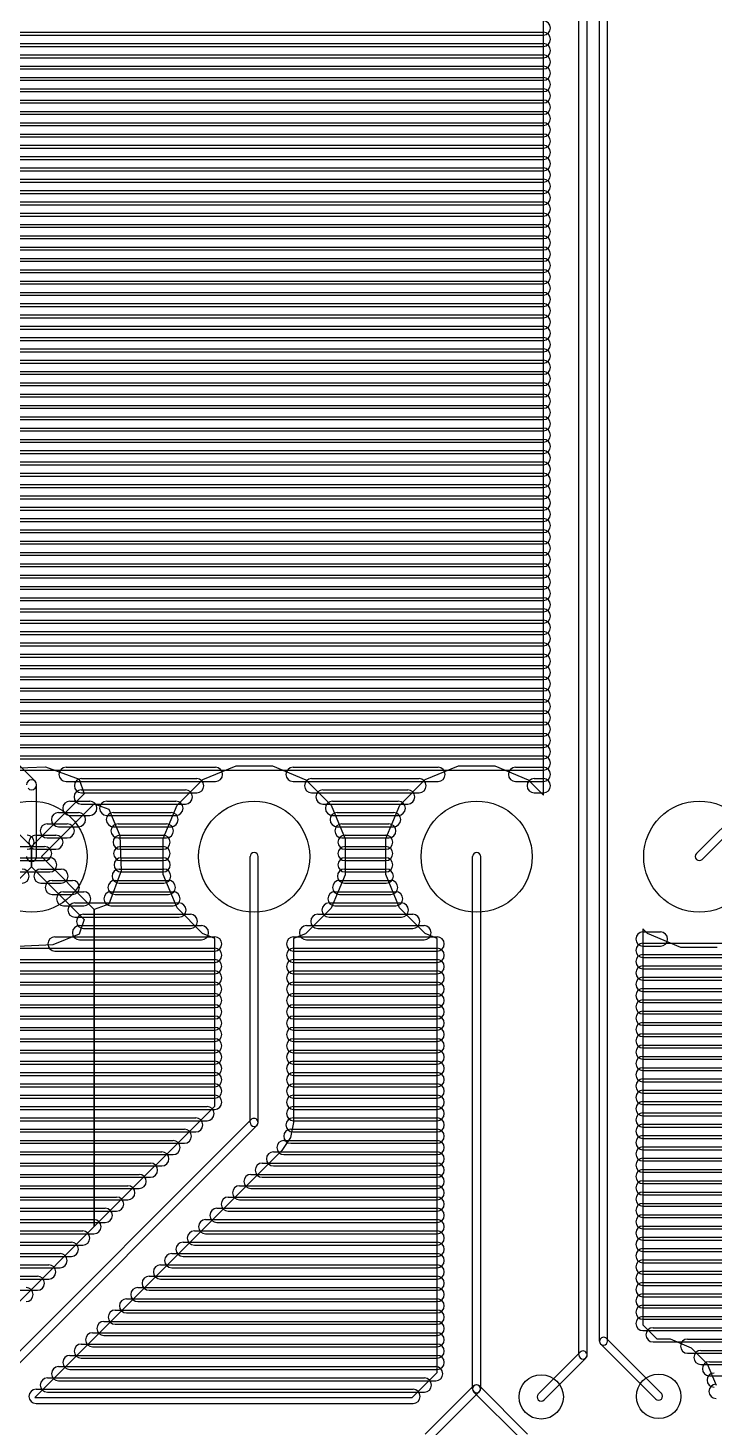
# Model space of a CAD drawing. Extents: x 25909 to 94169, y 14485 to 72115.
# Drawn here: x 51896 to 56750, y 22222 to 32126 of the extents above; entities that cross this region are included whole.
import ezdxf

# ---------------------------------------------------------------- set-up
doc = ezdxf.new("R2010")
doc.units = 0
doc.layers.add('BLACK', color=1, linetype='CONTINUOUS')

msp = doc.modelspace()

# ---------------------------------------------------------------- linework, layer by layer
at = {"layer": 'BLACK'}
for p, q in [((55544, 26699), (55544, 34029)), ((55794, 22739), (55794, 34029)), ((55852, 22739), (55852, 34029)), ((55939, 22837), (55939, 33965)), ((55997, 22837), (55997, 33965)), ((27797, 32096), (55543, 32096)), ((27797, 32096), (55543, 32096)), ((27797, 32076), (55543, 32076)), ((27797, 32076), (55543, 32076)), ((27797, 32016), (55543, 32016)), ((27797, 32016), (55543, 32016)), ((27797, 31996), (55543, 31996)), ((27797, 31996), (55543, 31996)), ((51946, 26797), (46658, 32085)), ((27797, 31936), (55543, 31936)), ((27797, 31936), (55543, 31936)), ((27797, 31916), (55543, 31916)), ((27797, 31916), (55543, 31916)), ((27797, 31856), (55543, 31856)), ((27797, 31856), (55543, 31856)), ((27797, 31836), (55543, 31836)), ((27797, 31836), (55543, 31836)), ((27797, 31776), (55543, 31776)), ((27797, 31776), (55543, 31776)), ((27797, 31756), (55543, 31756)), ((27797, 31756), (55543, 31756)), ((27797, 31696), (55543, 31696)), ((27797, 31696), (55543, 31696)), ((27797, 31676), (55543, 31676)), ((27797, 31676), (55543, 31676)), ((27797, 31616), (55543, 31616)), ((27797, 31616), (55543, 31616)), ((27797, 31596), (55543, 31596)), ((27797, 31596), (55543, 31596)), ((27797, 31536), (55543, 31536)), ((27797, 31536), (55543, 31536)), ((27797, 31516), (55543, 31516)), ((27797, 31516), (55543, 31516)), ((27797, 31456), (55543, 31456)), ((27797, 31456), (55543, 31456)), ((27797, 31436), (55543, 31436)), ((27797, 31436), (55543, 31436)), ((27797, 31376), (55543, 31376)), ((27797, 31376), (55543, 31376)), ((27797, 31356), (55543, 31356)), ((27797, 31356), (55543, 31356)), ((27797, 31296), (55543, 31296)), ((27797, 31296), (55543, 31296)), ((27797, 31276), (55543, 31276)), ((27797, 31276), (55543, 31276)), ((27797, 31216), (55543, 31216)), ((27797, 31216), (55543, 31216)), ((27797, 31196), (55543, 31196)), ((27797, 31196), (55543, 31196)), ((27797, 31136), (55543, 31136)), ((27797, 31136), (55543, 31136)), ((27797, 31116), (55543, 31116)), ((27797, 31116), (55543, 31116)), ((27797, 31056), (55543, 31056)), ((27797, 31056), (55543, 31056)), ((27797, 31036), (55543, 31036)), ((27797, 31036), (55543, 31036)), ((27797, 30976), (55543, 30976)), ((27797, 30976), (55543, 30976)), ((27797, 30956), (55543, 30956)), ((27797, 30956), (55543, 30956)), ((27797, 30896), (55543, 30896)), ((27797, 30896), (55543, 30896)), ((27797, 30876), (55543, 30876)), ((27797, 30876), (55543, 30876)), ((27797, 30816), (55543, 30816)), ((27797, 30816), (55543, 30816)), ((27797, 30796), (55543, 30796)), ((27797, 30796), (55543, 30796)), ((27797, 30736), (55543, 30736)), ((27797, 30736), (55543, 30736)), ((27797, 30716), (55543, 30716)), ((27797, 30716), (55543, 30716)), ((27797, 30656), (55543, 30656)), ((27797, 30656), (55543, 30656)), ((27797, 30636), (55543, 30636)), ((27797, 30636), (55543, 30636)), ((27797, 30576), (55543, 30576)), ((27797, 30576), (55543, 30576)), ((27797, 30556), (55543, 30556)), ((27797, 30556), (55543, 30556)), ((27797, 30496), (55543, 30496)), ((27797, 30496), (55543, 30496)), ((27797, 30476), (55543, 30476)), ((27797, 30476), (55543, 30476)), ((27797, 30416), (55543, 30416)), ((27797, 30416), (55543, 30416)), ((27797, 30396), (55543, 30396)), ((27797, 30396), (55543, 30396)), ((27797, 30336), (55543, 30336)), ((27797, 30336), (55543, 30336)), ((27797, 30316), (55543, 30316)), ((27797, 30316), (55543, 30316)), ((27797, 30256), (55543, 30256)), ((27797, 30256), (55543, 30256)), ((27797, 30236), (55543, 30236)), ((27797, 30236), (55543, 30236)), ((27797, 30176), (55543, 30176)), ((27797, 30176), (55543, 30176)), ((27797, 30156), (55543, 30156)), ((27797, 30156), (55543, 30156)), ((27797, 30096), (55543, 30096)), ((27797, 30096), (55543, 30096)), ((27797, 30076), (55543, 30076)), ((27797, 30076), (55543, 30076)), ((27797, 30016), (55543, 30016)), ((27797, 30016), (55543, 30016)), ((27797, 29996), (55543, 29996)), ((27797, 29996), (55543, 29996)), ((27797, 29936), (55543, 29936)), ((27797, 29936), (55543, 29936)), ((27797, 29916), (55543, 29916)), ((27797, 29916), (55543, 29916)), ((27797, 29856), (55543, 29856)), ((27797, 29856), (55543, 29856)), ((27797, 29836), (55543, 29836)), ((27797, 29836), (55543, 29836)), ((27797, 29776), (55543, 29776)), ((27797, 29776), (55543, 29776)), ((27797, 29756), (55543, 29756)), ((27797, 29756), (55543, 29756)), ((27797, 29696), (55543, 29696)), ((27797, 29696), (55543, 29696)), ((27797, 29676), (55543, 29676)), ((27797, 29676), (55543, 29676)), ((27797, 29616), (55543, 29616)), ((27797, 29616), (55543, 29616)), ((27797, 29596), (55543, 29596)), ((27797, 29596), (55543, 29596)), ((27797, 29536), (55543, 29536)), ((27797, 29536), (55543, 29536)), ((27797, 29516), (55543, 29516)), ((27797, 29516), (55543, 29516)), ((27797, 29456), (55543, 29456)), ((27797, 29456), (55543, 29456)), ((27797, 29436), (55543, 29436)), ((27797, 29436), (55543, 29436)), ((27797, 29376), (55543, 29376)), ((27797, 29376), (55543, 29376)), ((27797, 29356), (55543, 29356)), ((27797, 29356), (55543, 29356)), ((27797, 29296), (55543, 29296)), ((27797, 29296), (55543, 29296)), ((27797, 29276), (55543, 29276)), ((27797, 29276), (55543, 29276)), ((27797, 29216), (55543, 29216)), ((27797, 29216), (55543, 29216)), ((27797, 29196), (55543, 29196)), ((27797, 29196), (55543, 29196)), ((27797, 29136), (55543, 29136)), ((27797, 29136), (55543, 29136)), ((27797, 29116), (55543, 29116)), ((27797, 29116), (55543, 29116)), ((27797, 29056), (55543, 29056)), ((27797, 29056), (55543, 29056)), ((27797, 29036), (55543, 29036)), ((27797, 29036), (55543, 29036)), ((27797, 28976), (55543, 28976)), ((27797, 28976), (55543, 28976)), ((27797, 28956), (55543, 28956)), ((27797, 28956), (55543, 28956)), ((27797, 28896), (55543, 28896)), ((27797, 28896), (55543, 28896)), ((27797, 28876), (55543, 28876)), ((27797, 28876), (55543, 28876)), ((27797, 28816), (55543, 28816)), ((27797, 28816), (55543, 28816)), ((27797, 28796), (55543, 28796)), ((27797, 28796), (55543, 28796)), ((27797, 28736), (55543, 28736)), ((27797, 28736), (55543, 28736)), ((27797, 28716), (55543, 28716)), ((27797, 28716), (55543, 28716)), ((27797, 28656), (55543, 28656)), ((27797, 28656), (55543, 28656)), ((27797, 28636), (55543, 28636)), ((27797, 28636), (55543, 28636)), ((27797, 28576), (55543, 28576)), ((27797, 28576), (55543, 28576)), ((27797, 28556), (55543, 28556)), ((27797, 28556), (55543, 28556)), ((27797, 28496), (55543, 28496)), ((27797, 28496), (55543, 28496)), ((27797, 28476), (55543, 28476)), ((27797, 28476), (55543, 28476)), ((27797, 28416), (55543, 28416)), ((27797, 28416), (55543, 28416)), ((27797, 28396), (55543, 28396)), ((27797, 28396), (55543, 28396)), ((27797, 28336), (55543, 28336)), ((27797, 28336), (55543, 28336)), ((58758, 28418), (56625, 26285)), ((58799, 28377), (56666, 26244)), ((27797, 28316), (55543, 28316)), ((27797, 28316), (55543, 28316)), ((27797, 28256), (55543, 28256)), ((27797, 28256), (55543, 28256)), ((27797, 28236), (55543, 28236)), ((27797, 28236), (55543, 28236)), ((27797, 28176), (55543, 28176)), ((27797, 28176), (55543, 28176)), ((27797, 28156), (55543, 28156)), ((27797, 28156), (55543, 28156)), ((27797, 28096), (55543, 28096)), ((27797, 28096), (55543, 28096)), ((27797, 28076), (55543, 28076)), ((27797, 28076), (55543, 28076)), ((27797, 28016), (55543, 28016)), ((27797, 28016), (55543, 28016)), ((27797, 27996), (55543, 27996)), ((27797, 27996), (55543, 27996)), ((27797, 27936), (55543, 27936)), ((27797, 27936), (55543, 27936)), ((27797, 27916), (55543, 27916)), ((27797, 27916), (55543, 27916)), ((27797, 27856), (55543, 27856)), ((27797, 27856), (55543, 27856)), ((27797, 27836), (55543, 27836)), ((27797, 27836), (55543, 27836)), ((27797, 27776), (55543, 27776)), ((27797, 27776), (55543, 27776)), ((27797, 27756), (55543, 27756)), ((27797, 27756), (55543, 27756)), ((27797, 27696), (55543, 27696)), ((27797, 27696), (55543, 27696)), ((27797, 27676), (55543, 27676)), ((27797, 27676), (55543, 27676)), ((27797, 27616), (55543, 27616)), ((27797, 27616), (55543, 27616)), ((27797, 27596), (55543, 27596)), ((27797, 27596), (55543, 27596)), ((27797, 27536), (55543, 27536)), ((27797, 27536), (55543, 27536)), ((27797, 27516), (55543, 27516)), ((27797, 27516), (55543, 27516)), ((27797, 27456), (55543, 27456)), ((27797, 27456), (55543, 27456)), ((27797, 27436), (55543, 27436)), ((27797, 27436), (55543, 27436)), ((27797, 27376), (55543, 27376)), ((27797, 27376), (55543, 27376)), ((27797, 27356), (55543, 27356)), ((27797, 27356), (55543, 27356)), ((27797, 27296), (55543, 27296)), ((27797, 27296), (55543, 27296)), ((27797, 27276), (55543, 27276)), ((27797, 27276), (55543, 27276)), ((27797, 27216), (55543, 27216)), ((27797, 27216), (55543, 27216)), ((27797, 27196), (55543, 27196)), ((27797, 27196), (55543, 27196)), ((27797, 27136), (55543, 27136)), ((27797, 27136), (55543, 27136)), ((27797, 27116), (55543, 27116)), ((27797, 27116), (55543, 27116)), ((27797, 27056), (55543, 27056)), ((27797, 27056), (55543, 27056)), ((27797, 27036), (55543, 27036)), ((27797, 27036), (55543, 27036)), ((27797, 26976), (55543, 26976)), ((27797, 26976), (55543, 26976)), ((27797, 26956), (55543, 26956)), ((27797, 26956), (55543, 26956)), ((27797, 26876), (55543, 26876)), ((27797, 26876), (55543, 26876)), ((51771, 26889), (52021, 26899)), ((52021, 26899), (52257, 26812)), ((52165, 26896), (53223, 26896)), ((52165, 26896), (53223, 26896)), ((53133, 26809), (53369, 26907)), ((53369, 26907), (53625, 26907)), ((53625, 26907), (53861, 26808)), ((53771, 26896), (54797, 26896)), ((53771, 26896), (54797, 26896)), ((54707, 26809), (54943, 26907)), ((54943, 26907), (55199, 26907)), ((55199, 26907), (55435, 26808)), ((55345, 26896), (55543, 26896)), ((55345, 26896), (55543, 26896)), ((51956, 26264), (51956, 26772)), ((52165, 26796), (53223, 26796)), ((52165, 26796), (53223, 26796)), ((52257, 26812), (52294, 26708)), ((52274, 26816), (53090, 26816)), ((52274, 26816), (53090, 26816)), ((52952, 26629), (53133, 26809)), ((53771, 26796), (54797, 26796)), ((53771, 26796), (54797, 26796)), ((53861, 26808), (54041, 26627)), ((53903, 26816), (54663, 26816)), ((53903, 26816), (54663, 26816)), ((54526, 26629), (54707, 26809)), ((55345, 26796), (55543, 26796)), ((55345, 26796), (55543, 26796)), ((55435, 26808), (55544, 26699)), ((55477, 26816), (55543, 26816)), ((55477, 26816), (55543, 26816)), ((51921, 26335), (51548, 26708)), ((52294, 26708), (51921, 26335)), ((52192, 26656), (52334, 26656)), ((52192, 26656), (52334, 26656)), ((52272, 26736), (53010, 26736)), ((52272, 26736), (53010, 26736)), ((52274, 26716), (53090, 26716)), ((52274, 26716), (53090, 26716)), ((52453, 26656), (52943, 26656)), ((52453, 26656), (52943, 26656)), ((53903, 26716), (54663, 26716)), ((53903, 26716), (54663, 26716)), ((53983, 26736), (54583, 26736)), ((53983, 26736), (54583, 26736)), ((54050, 26656), (54516, 26656)), ((54050, 26656), (54516, 26656)), ((55477, 26716), (55543, 26716)), ((55477, 26716), (55543, 26716)), ((51992, 26264), (52365, 26637)), ((52112, 26576), (52254, 26576)), ((52112, 26576), (52254, 26576)), ((52192, 26556), (52334, 26556)), ((52192, 26556), (52334, 26556)), ((52272, 26636), (53010, 26636)), ((52272, 26636), (53010, 26636)), ((52365, 26637), (52469, 26600)), ((52453, 26556), (52943, 26556)), ((52453, 26556), (52943, 26556)), ((52469, 26600), (52546, 26414)), ((52500, 26576), (52908, 26576)), ((52500, 26576), (52908, 26576)), ((52853, 26393), (52952, 26629)), ((53983, 26636), (54583, 26636)), ((53983, 26636), (54583, 26636)), ((54041, 26627), (54139, 26391)), ((54050, 26556), (54516, 26556)), ((54050, 26556), (54516, 26556)), ((54083, 26576), (54483, 26576)), ((54083, 26576), (54483, 26576)), ((54427, 26393), (54526, 26629)), ((52032, 26496), (52174, 26496)), ((52032, 26496), (52174, 26496)), ((52112, 26476), (52254, 26476)), ((52112, 26476), (52254, 26476)), ((52500, 26476), (52908, 26476)), ((52500, 26476), (52908, 26476)), ((52533, 26496), (52875, 26496)), ((52533, 26496), (52875, 26496)), ((54083, 26476), (54483, 26476)), ((54083, 26476), (54483, 26476)), ((54117, 26496), (54449, 26496)), ((54117, 26496), (54449, 26496)), ((51952, 26416), (52094, 26416)), ((51952, 26416), (52094, 26416)), ((52032, 26396), (52174, 26396)), ((52032, 26396), (52174, 26396)), ((52533, 26396), (52875, 26396)), ((52533, 26396), (52875, 26396)), ((52546, 26414), (52556, 26164)), ((52548, 26416), (52852, 26416)), ((52548, 26416), (52852, 26416)), ((52853, 26137), (52853, 26393)), ((54117, 26396), (54449, 26396)), ((54117, 26396), (54449, 26396)), ((54139, 26416), (54427, 26416)), ((54139, 26416), (54427, 26416)), ((54139, 26391), (54139, 26135)), ((54427, 26137), (54427, 26393)), ((51792, 26256), (52050, 26256)), ((51792, 26256), (52050, 26256)), ((51828, 26336), (52014, 26336)), ((51828, 26336), (52014, 26336)), ((51921, 26193), (51921, 26335)), ((51921, 26335), (51921, 26193)), ((51952, 26316), (52094, 26316)), ((51952, 26316), (52094, 26316)), ((52365, 25891), (51992, 26264)), ((52548, 26316), (52852, 26316)), ((52548, 26316), (52852, 26316)), ((52552, 26336), (52852, 26336)), ((52552, 26336), (52852, 26336)), ((52555, 26256), (52853, 26256)), ((52555, 26256), (52853, 26256)), ((53467, 24384), (53467, 26264)), ((53525, 24384), (53525, 26264)), ((54139, 26336), (54427, 26336)), ((54139, 26336), (54427, 26336)), ((54139, 26316), (54427, 26316)), ((54139, 26316), (54427, 26316)), ((54139, 26256), (54427, 26256)), ((54139, 26256), (54427, 26256)), ((55041, 22500), (55041, 26264)), ((55099, 22500), (55099, 26264)), ((51548, 25820), (51921, 26193)), ((51792, 26156), (52050, 26156)), ((51792, 26156), (52050, 26156)), ((51828, 26236), (52014, 26236)), ((51828, 26236), (52014, 26236)), ((51921, 26193), (52294, 25820)), ((51988, 26176), (52130, 26176)), ((51988, 26176), (52130, 26176)), ((52556, 26164), (52469, 25928)), ((52541, 26176), (52857, 26176)), ((52541, 26176), (52857, 26176)), ((52552, 26236), (52852, 26236)), ((52552, 26236), (52852, 26236)), ((52555, 26156), (52853, 26156)), ((52555, 26156), (52853, 26156)), ((54135, 26176), (54431, 26176)), ((54135, 26176), (54431, 26176)), ((54139, 26236), (54427, 26236)), ((54139, 26236), (54427, 26236)), ((54139, 26156), (54427, 26156)), ((54139, 26156), (54427, 26156)), ((51988, 26076), (52130, 26076)), ((51988, 26076), (52130, 26076)), ((52068, 26096), (52210, 26096)), ((52068, 26096), (52210, 26096)), ((52512, 26096), (52890, 26096)), ((52512, 26096), (52890, 26096)), ((52541, 26076), (52857, 26076)), ((52541, 26076), (52857, 26076)), ((52951, 25901), (52853, 26137)), ((54139, 26135), (54040, 25899)), ((54101, 26096), (54463, 26096)), ((54101, 26096), (54463, 26096)), ((54135, 26076), (54431, 26076)), ((54135, 26076), (54431, 26076)), ((54525, 25901), (54427, 26137)), ((52068, 25996), (52210, 25996)), ((52068, 25996), (52210, 25996)), ((52148, 26016), (52290, 26016)), ((52148, 26016), (52290, 26016)), ((52483, 26016), (52923, 26016)), ((52483, 26016), (52923, 26016)), ((52512, 25996), (52890, 25996)), ((52512, 25996), (52890, 25996)), ((54068, 26016), (54498, 26016)), ((54068, 26016), (54498, 26016)), ((54101, 25996), (54463, 25996)), ((54101, 25996), (54463, 25996)), ((52148, 25916), (52290, 25916)), ((52148, 25916), (52290, 25916)), ((52228, 25936), (52964, 25936)), ((52228, 25936), (52964, 25936)), ((52289, 25856), (53045, 25856)), ((52289, 25856), (53045, 25856)), ((52469, 25928), (52365, 25891)), ((52365, 23647), (52365, 25891)), ((52365, 25891), (52365, 23647)), ((52483, 25916), (52923, 25916)), ((52483, 25916), (52923, 25916)), ((53131, 25720), (52951, 25901)), ((54040, 25899), (53859, 25719)), ((53946, 25856), (54618, 25856)), ((53946, 25856), (54618, 25856)), ((54026, 25936), (54538, 25936)), ((54026, 25936), (54538, 25936)), ((54068, 25916), (54498, 25916)), ((54068, 25916), (54498, 25916)), ((54705, 25720), (54525, 25901)), ((52228, 25836), (52964, 25836)), ((52228, 25836), (52964, 25836)), ((52294, 25820), (52257, 25716)), ((52260, 25776), (53124, 25776)), ((52260, 25776), (53124, 25776)), ((52289, 25756), (53045, 25756)), ((52289, 25756), (53045, 25756)), ((53866, 25776), (54698, 25776)), ((53866, 25776), (54698, 25776)), ((53946, 25756), (54618, 25756)), ((53946, 25756), (54618, 25756)), ((54026, 25836), (54538, 25836)), ((54026, 25836), (54538, 25836)), ((56280, 25720), (56247, 25754)), ((56247, 25754), (56247, 22952)), ((52257, 25716), (52071, 25639)), ((52087, 25696), (53217, 25696)), ((52087, 25696), (53217, 25696)), ((52260, 25676), (53124, 25676)), ((52260, 25676), (53124, 25676)), ((53217, 25684), (53131, 25720)), ((53217, 24499), (53217, 25684)), ((53859, 25719), (53775, 25685)), ((53775, 25696), (54791, 25696)), ((53775, 25696), (54791, 25696)), ((53775, 25685), (53775, 24383)), ((53866, 25676), (54698, 25676)), ((53866, 25676), (54698, 25676)), ((54791, 25684), (54705, 25720)), ((54791, 22615), (54791, 25684)), ((56247, 25731), (56371, 25731)), ((56247, 25731), (56371, 25731)), ((56516, 25621), (56280, 25720)), ((27797, 25616), (53217, 25616)), ((27797, 25616), (53217, 25616)), ((52071, 25639), (51821, 25629)), ((52087, 25596), (53217, 25596)), ((52087, 25596), (53217, 25596)), ((53775, 25616), (54791, 25616)), ((53775, 25616), (54791, 25616)), ((53775, 25596), (54791, 25596)), ((53775, 25596), (54791, 25596)), ((56247, 25651), (58305, 25651)), ((56247, 25651), (58305, 25651)), ((56247, 25631), (56371, 25631)), ((56247, 25631), (56371, 25631)), ((56247, 25571), (58385, 25571)), ((56247, 25571), (58385, 25571)), ((56772, 25621), (56516, 25621)), ((27797, 25536), (53217, 25536)), ((27797, 25536), (53217, 25536)), ((27797, 25516), (53217, 25516)), ((27797, 25516), (53217, 25516)), ((27797, 25456), (53217, 25456)), ((27797, 25456), (53217, 25456)), ((53775, 25536), (54791, 25536)), ((53775, 25536), (54791, 25536)), ((53775, 25516), (54791, 25516)), ((53775, 25516), (54791, 25516)), ((53775, 25456), (54791, 25456)), ((53775, 25456), (54791, 25456)), ((56247, 25551), (58305, 25551)), ((56247, 25551), (58305, 25551)), ((56247, 25491), (58465, 25491)), ((56247, 25491), (58465, 25491)), ((56247, 25471), (58385, 25471)), ((56247, 25471), (58385, 25471)), ((27797, 25436), (53217, 25436)), ((27797, 25436), (53217, 25436)), ((27797, 25376), (53217, 25376)), ((27797, 25376), (53217, 25376)), ((27797, 25356), (53217, 25356)), ((27797, 25356), (53217, 25356)), ((53775, 25436), (54791, 25436)), ((53775, 25436), (54791, 25436)), ((53775, 25376), (54791, 25376)), ((53775, 25376), (54791, 25376)), ((53775, 25356), (54791, 25356)), ((53775, 25356), (54791, 25356)), ((56247, 25411), (58545, 25411)), ((56247, 25411), (58545, 25411)), ((56247, 25391), (58465, 25391)), ((56247, 25391), (58465, 25391)), ((27797, 25296), (53217, 25296)), ((27797, 25296), (53217, 25296)), ((27797, 25276), (53217, 25276)), ((27797, 25276), (53217, 25276)), ((53775, 25296), (54791, 25296)), ((53775, 25296), (54791, 25296)), ((53775, 25276), (54791, 25276)), ((53775, 25276), (54791, 25276)), ((56247, 25331), (58625, 25331)), ((56247, 25331), (58625, 25331)), ((56247, 25311), (58545, 25311)), ((56247, 25311), (58545, 25311)), ((27797, 25216), (53217, 25216)), ((27797, 25216), (53217, 25216)), ((27797, 25196), (53217, 25196)), ((27797, 25196), (53217, 25196)), ((53775, 25216), (54791, 25216)), ((53775, 25216), (54791, 25216)), ((53775, 25196), (54791, 25196)), ((53775, 25196), (54791, 25196)), ((56247, 25251), (58705, 25251)), ((56247, 25251), (58705, 25251)), ((56247, 25231), (58625, 25231)), ((56247, 25231), (58625, 25231)), ((56247, 25171), (58785, 25171)), ((56247, 25171), (58785, 25171)), ((27797, 25136), (53217, 25136)), ((27797, 25136), (53217, 25136)), ((27797, 25116), (53217, 25116)), ((27797, 25116), (53217, 25116)), ((53775, 25136), (54791, 25136)), ((53775, 25136), (54791, 25136)), ((53775, 25116), (54791, 25116)), ((53775, 25116), (54791, 25116)), ((56247, 25151), (58705, 25151)), ((56247, 25151), (58705, 25151)), ((56247, 25091), (58865, 25091)), ((56247, 25091), (58865, 25091)), ((56247, 25071), (58785, 25071)), ((56247, 25071), (58785, 25071)), ((27797, 25056), (53217, 25056)), ((27797, 25056), (53217, 25056)), ((27797, 25036), (53217, 25036)), ((27797, 25036), (53217, 25036)), ((27797, 24976), (53217, 24976)), ((27797, 24976), (53217, 24976)), ((53775, 25056), (54791, 25056)), ((53775, 25056), (54791, 25056)), ((53775, 25036), (54791, 25036)), ((53775, 25036), (54791, 25036)), ((53775, 24976), (54791, 24976)), ((53775, 24976), (54791, 24976)), ((56247, 25011), (58945, 25011)), ((56247, 25011), (58945, 25011)), ((56247, 24991), (58865, 24991)), ((56247, 24991), (58865, 24991)), ((27797, 24956), (53217, 24956)), ((27797, 24956), (53217, 24956)), ((27797, 24896), (53217, 24896)), ((27797, 24896), (53217, 24896)), ((27797, 24876), (53217, 24876)), ((27797, 24876), (53217, 24876)), ((53775, 24956), (54791, 24956)), ((53775, 24956), (54791, 24956)), ((53775, 24896), (54791, 24896)), ((53775, 24896), (54791, 24896)), ((53775, 24876), (54791, 24876)), ((53775, 24876), (54791, 24876)), ((56247, 24931), (59025, 24931)), ((56247, 24931), (59025, 24931)), ((56247, 24911), (58945, 24911)), ((56247, 24911), (58945, 24911)), ((27797, 24816), (53217, 24816)), ((27797, 24816), (53217, 24816)), ((27797, 24796), (53217, 24796)), ((27797, 24796), (53217, 24796)), ((53775, 24816), (54791, 24816)), ((53775, 24816), (54791, 24816)), ((53775, 24796), (54791, 24796)), ((53775, 24796), (54791, 24796)), ((56247, 24851), (59105, 24851)), ((56247, 24851), (59105, 24851)), ((56247, 24831), (59025, 24831)), ((56247, 24831), (59025, 24831)), ((56247, 24771), (59185, 24771)), ((56247, 24771), (59185, 24771)), ((27797, 24736), (53217, 24736)), ((27797, 24736), (53217, 24736)), ((27797, 24716), (53217, 24716)), ((27797, 24716), (53217, 24716)), ((53775, 24736), (54791, 24736)), ((53775, 24736), (54791, 24736)), ((53775, 24716), (54791, 24716)), ((53775, 24716), (54791, 24716)), ((56247, 24751), (59105, 24751)), ((56247, 24751), (59105, 24751)), ((56247, 24691), (59265, 24691)), ((56247, 24691), (59265, 24691)), ((56247, 24671), (59185, 24671)), ((56247, 24671), (59185, 24671)), ((27797, 24656), (53217, 24656)), ((27797, 24656), (53217, 24656)), ((27797, 24636), (53217, 24636)), ((27797, 24636), (53217, 24636)), ((27797, 24576), (53217, 24576)), ((27797, 24576), (53217, 24576)), ((53775, 24656), (54791, 24656)), ((53775, 24656), (54791, 24656)), ((53775, 24636), (54791, 24636)), ((53775, 24636), (54791, 24636)), ((53775, 24576), (54791, 24576)), ((53775, 24576), (54791, 24576)), ((56247, 24611), (59345, 24611)), ((56247, 24611), (59345, 24611)), ((56247, 24591), (59265, 24591)), ((56247, 24591), (59265, 24591)), ((27797, 24556), (53217, 24556)), ((27797, 24556), (53217, 24556)), ((27797, 24496), (53163, 24496)), ((27797, 24496), (53163, 24496)), ((27797, 24476), (53217, 24476)), ((27797, 24476), (53217, 24476)), ((52365, 23647), (53217, 24499)), ((53775, 24556), (54791, 24556)), ((53775, 24556), (54791, 24556)), ((53775, 24496), (54791, 24496)), ((53775, 24496), (54791, 24496)), ((53775, 24476), (54791, 24476)), ((53775, 24476), (54791, 24476)), ((56247, 24531), (59425, 24531)), ((56247, 24531), (59425, 24531)), ((56247, 24511), (59345, 24511)), ((56247, 24511), (59345, 24511)), ((27797, 24416), (53083, 24416)), ((27797, 24416), (53083, 24416)), ((27797, 24396), (53163, 24396)), ((27797, 24396), (53163, 24396)), ((51506, 22435), (53475, 24404)), ((53775, 24383), (53754, 24276)), ((53771, 24416), (54791, 24416)), ((53771, 24416), (54791, 24416)), ((53775, 24396), (54791, 24396)), ((53775, 24396), (54791, 24396)), ((56247, 24451), (59505, 24451)), ((56247, 24451), (59505, 24451)), ((56247, 24431), (59425, 24431)), ((56247, 24431), (59425, 24431)), ((56247, 24371), (59585, 24371)), ((56247, 24371), (59585, 24371)), ((27797, 24336), (53003, 24336)), ((27797, 24336), (53003, 24336)), ((27797, 24316), (53083, 24316)), ((27797, 24316), (53083, 24316)), ((51547, 22394), (53516, 24363)), ((53754, 24276), (53693, 24185)), ((53755, 24336), (54791, 24336)), ((53755, 24336), (54791, 24336)), ((53771, 24316), (54791, 24316)), ((53771, 24316), (54791, 24316)), ((56247, 24351), (59505, 24351)), ((56247, 24351), (59505, 24351)), ((56247, 24291), (59665, 24291)), ((56247, 24291), (59665, 24291)), ((56247, 24271), (59585, 24271)), ((56247, 24271), (59585, 24271)), ((27797, 24256), (52923, 24256)), ((27797, 24256), (52923, 24256)), ((27797, 24236), (53003, 24236)), ((27797, 24236), (53003, 24236)), ((27797, 24176), (52843, 24176)), ((27797, 24176), (52843, 24176)), ((53693, 24185), (51944, 22437)), ((53633, 24176), (54791, 24176)), ((53633, 24176), (54791, 24176)), ((53707, 24256), (54791, 24256)), ((53707, 24256), (54791, 24256)), ((53755, 24236), (54791, 24236)), ((53755, 24236), (54791, 24236)), ((56247, 24211), (59745, 24211)), ((56247, 24211), (59745, 24211)), ((56247, 24191), (59665, 24191)), ((56247, 24191), (59665, 24191)), ((27797, 24156), (52923, 24156)), ((27797, 24156), (52923, 24156)), ((27797, 24096), (52763, 24096)), ((27797, 24096), (52763, 24096)), ((27797, 24076), (52843, 24076)), ((27797, 24076), (52843, 24076)), ((53553, 24096), (54791, 24096)), ((53553, 24096), (54791, 24096)), ((53633, 24076), (54791, 24076)), ((53633, 24076), (54791, 24076)), ((53707, 24156), (54791, 24156)), ((53707, 24156), (54791, 24156)), ((56247, 24131), (59825, 24131)), ((56247, 24131), (59825, 24131)), ((56247, 24111), (59745, 24111)), ((56247, 24111), (59745, 24111)), ((27797, 24016), (52683, 24016)), ((27797, 24016), (52683, 24016)), ((27797, 23996), (52763, 23996)), ((27797, 23996), (52763, 23996)), ((53473, 24016), (54791, 24016)), ((53473, 24016), (54791, 24016)), ((53553, 23996), (54791, 23996)), ((53553, 23996), (54791, 23996)), ((56247, 24051), (59905, 24051)), ((56247, 24051), (59905, 24051)), ((56247, 24031), (59825, 24031)), ((56247, 24031), (59825, 24031)), ((56247, 23971), (59985, 23971)), ((56247, 23971), (59985, 23971)), ((27797, 23936), (52603, 23936)), ((27797, 23936), (52603, 23936)), ((27797, 23916), (52683, 23916)), ((27797, 23916), (52683, 23916)), ((53393, 23936), (54791, 23936)), ((53393, 23936), (54791, 23936)), ((53473, 23916), (54791, 23916)), ((53473, 23916), (54791, 23916)), ((56247, 23951), (59905, 23951)), ((56247, 23951), (59905, 23951)), ((56247, 23891), (60065, 23891)), ((56247, 23891), (60065, 23891)), ((56247, 23871), (59985, 23871)), ((56247, 23871), (59985, 23871)), ((27797, 23856), (52523, 23856)), ((27797, 23856), (52523, 23856)), ((27797, 23836), (52603, 23836)), ((27797, 23836), (52603, 23836)), ((27797, 23776), (52443, 23776)), ((27797, 23776), (52443, 23776)), ((53233, 23776), (54791, 23776)), ((53233, 23776), (54791, 23776)), ((53313, 23856), (54791, 23856)), ((53313, 23856), (54791, 23856)), ((53393, 23836), (54791, 23836)), ((53393, 23836), (54791, 23836)), ((56247, 23811), (60145, 23811)), ((56247, 23811), (60145, 23811)), ((56247, 23791), (60065, 23791)), ((56247, 23791), (60065, 23791)), ((27797, 23756), (52523, 23756)), ((27797, 23756), (52523, 23756)), ((27797, 23696), (52363, 23696)), ((27797, 23696), (52363, 23696)), ((27797, 23676), (52443, 23676)), ((27797, 23676), (52443, 23676)), ((53153, 23696), (54791, 23696)), ((53153, 23696), (54791, 23696)), ((53233, 23676), (54791, 23676)), ((53233, 23676), (54791, 23676)), ((53313, 23756), (54791, 23756)), ((53313, 23756), (54791, 23756)), ((56247, 23731), (60225, 23731)), ((56247, 23731), (60225, 23731)), ((56247, 23711), (60145, 23711)), ((56247, 23711), (60145, 23711)), ((27797, 23616), (52283, 23616)), ((27797, 23616), (52283, 23616)), ((27797, 23596), (52363, 23596)), ((27797, 23596), (52363, 23596)), ((51821, 23103), (52365, 23647)), ((53073, 23616), (54791, 23616)), ((53073, 23616), (54791, 23616)), ((53153, 23596), (54791, 23596)), ((53153, 23596), (54791, 23596)), ((56247, 23651), (60305, 23651)), ((56247, 23651), (60305, 23651)), ((56247, 23631), (60225, 23631)), ((56247, 23631), (60225, 23631)), ((27797, 23536), (52203, 23536)), ((27797, 23536), (52203, 23536)), ((27797, 23516), (52283, 23516)), ((27797, 23516), (52283, 23516)), ((52993, 23536), (54791, 23536)), ((52993, 23536), (54791, 23536)), ((53073, 23516), (54791, 23516)), ((53073, 23516), (54791, 23516)), ((56247, 23571), (60385, 23571)), ((56247, 23571), (60385, 23571)), ((56247, 23551), (60305, 23551)), ((56247, 23551), (60305, 23551)), ((56247, 23491), (60465, 23491)), ((56247, 23491), (60465, 23491)), ((27797, 23456), (52123, 23456)), ((27797, 23456), (52123, 23456)), ((27797, 23436), (52203, 23436)), ((27797, 23436), (52203, 23436)), ((27797, 23376), (52043, 23376)), ((27797, 23376), (52043, 23376)), ((52833, 23376), (54791, 23376)), ((52833, 23376), (54791, 23376)), ((52913, 23456), (54791, 23456)), ((52913, 23456), (54791, 23456)), ((52993, 23436), (54791, 23436)), ((52993, 23436), (54791, 23436)), ((56247, 23471), (60385, 23471)), ((56247, 23471), (60385, 23471)), ((56247, 23411), (60545, 23411)), ((56247, 23411), (60545, 23411)), ((56247, 23391), (60465, 23391)), ((56247, 23391), (60465, 23391)), ((27797, 23356), (52123, 23356)), ((27797, 23356), (52123, 23356)), ((27797, 23296), (51963, 23296)), ((27797, 23296), (51963, 23296)), ((27797, 23276), (52043, 23276)), ((27797, 23276), (52043, 23276)), ((52753, 23296), (54791, 23296)), ((52753, 23296), (54791, 23296)), ((52833, 23276), (54791, 23276)), ((52833, 23276), (54791, 23276)), ((52913, 23356), (54791, 23356)), ((52913, 23356), (54791, 23356)), ((56247, 23331), (60625, 23331)), ((56247, 23331), (60625, 23331)), ((56247, 23311), (60545, 23311)), ((56247, 23311), (60545, 23311)), ((27797, 23196), (51963, 23196)), ((27797, 23196), (51963, 23196)), ((52673, 23216), (54791, 23216)), ((52673, 23216), (54791, 23216)), ((52753, 23196), (54791, 23196)), ((52753, 23196), (54791, 23196)), ((56247, 23251), (60705, 23251)), ((56247, 23251), (60705, 23251)), ((56247, 23231), (60625, 23231)), ((56247, 23231), (60625, 23231)), ((52593, 23136), (54791, 23136)), ((52593, 23136), (54791, 23136)), ((52673, 23116), (54791, 23116)), ((52673, 23116), (54791, 23116)), ((56247, 23171), (60785, 23171)), ((56247, 23171), (60785, 23171)), ((56247, 23151), (60705, 23151)), ((56247, 23151), (60705, 23151)), ((56247, 23091), (60865, 23091)), ((56247, 23091), (60865, 23091)), ((52513, 23056), (54791, 23056)), ((52513, 23056), (54791, 23056)), ((52593, 23036), (54791, 23036)), ((52593, 23036), (54791, 23036)), ((56247, 23071), (60785, 23071)), ((56247, 23071), (60785, 23071)), ((56247, 23011), (60945, 23011)), ((56247, 23011), (60945, 23011)), ((56247, 22991), (60865, 22991)), ((56247, 22991), (60865, 22991)), ((52353, 22896), (54791, 22896)), ((52353, 22896), (54791, 22896)), ((52433, 22976), (54791, 22976)), ((52433, 22976), (54791, 22976)), ((52513, 22956), (54791, 22956)), ((52513, 22956), (54791, 22956)), ((56247, 22952), (56346, 22852)), ((56247, 22911), (60945, 22911)), ((56247, 22911), (60945, 22911)), ((56318, 22931), (61026, 22931)), ((56318, 22931), (61026, 22931)), ((52273, 22816), (54791, 22816)), ((52273, 22816), (54791, 22816)), ((52353, 22796), (54791, 22796)), ((52353, 22796), (54791, 22796)), ((52433, 22876), (54791, 22876)), ((52433, 22876), (54791, 22876)), ((56337, 22426), (55948, 22815)), ((56378, 22467), (55989, 22856)), ((56318, 22831), (61026, 22831)), ((56318, 22831), (61026, 22831)), ((56346, 22852), (56439, 22852)), ((56439, 22852), (56589, 22790)), ((56563, 22851), (61105, 22851)), ((56563, 22851), (61105, 22851)), ((56589, 22790), (56702, 22675)), ((52193, 22736), (54791, 22736)), ((52193, 22736), (54791, 22736)), ((52273, 22716), (54791, 22716)), ((52273, 22716), (54791, 22716)), ((55507, 22463), (55802, 22758)), ((55548, 22422), (55843, 22717)), ((56563, 22751), (61105, 22751)), ((56563, 22751), (61105, 22751)), ((56657, 22771), (61185, 22771)), ((56657, 22771), (61185, 22771)), ((56717, 22691), (61275, 22691)), ((56717, 22691), (61275, 22691)), ((52113, 22656), (54781, 22656)), ((52113, 22656), (54781, 22656)), ((52193, 22636), (54791, 22636)), ((52193, 22636), (54791, 22636)), ((54613, 22437), (54791, 22615)), ((56657, 22671), (61185, 22671)), ((56657, 22671), (61185, 22671)), ((56702, 22675), (56764, 22526)), ((56717, 22591), (61275, 22591)), ((56717, 22591), (61275, 22591)), ((51953, 22496), (54621, 22496)), ((51953, 22496), (54621, 22496)), ((52033, 22576), (54701, 22576)), ((52033, 22576), (54701, 22576)), ((52113, 22556), (54781, 22556)), ((52113, 22556), (54781, 22556)), ((55048, 22520), (54707, 22179)), ((55090, 22520), (55431, 22179)), ((51944, 22437), (54613, 22437)), ((51953, 22396), (54621, 22396)), ((51953, 22396), (54621, 22396)), ((52033, 22476), (54701, 22476)), ((52033, 22476), (54701, 22476)), ((55089, 22479), (54748, 22138)), ((55049, 22479), (55390, 22138))]:
    msp.add_line(p, q, dxfattribs=at)
for centre, radius in [((51921, 26264), 393), ((53496, 26264), 393), ((55070, 26264), 393), ((56645, 26264), 393), ((55527, 22442), 157), ((56358, 22446), 157)]:
    msp.add_circle(centre, radius, dxfattribs=at)
for centre, radius, start, end in [((55543, 32126), 50, 270, 450), ((55543, 32126), 50, 270, 450), ((55543, 32046), 50, 270, 450), ((55543, 32046), 50, 270, 450), ((55543, 31966), 50, 270, 450), ((55543, 31966), 50, 270, 450), ((55543, 31886), 50, 270, 450), ((55543, 31886), 50, 270, 450), ((55543, 31806), 50, 270, 450), ((55543, 31806), 50, 270, 450), ((55543, 31726), 50, 270, 450), ((55543, 31726), 50, 270, 450), ((55543, 31646), 50, 270, 450), ((55543, 31646), 50, 270, 450), ((55543, 31566), 50, 270, 450), ((55543, 31566), 50, 270, 450), ((55543, 31486), 50, 270, 450), ((55543, 31486), 50, 270, 450), ((55543, 31406), 50, 270, 450), ((55543, 31406), 50, 270, 450), ((55543, 31326), 50, 270, 450), ((55543, 31326), 50, 270, 450), ((55543, 31246), 50, 270, 450), ((55543, 31246), 50, 270, 450), ((55543, 31166), 50, 270, 450), ((55543, 31166), 50, 270, 450), ((55543, 31086), 50, 270, 450), ((55543, 31086), 50, 270, 450), ((55543, 31006), 50, 270, 450), ((55543, 31006), 50, 270, 450), ((55543, 30926), 50, 270, 450), ((55543, 30926), 50, 270, 450), ((55543, 30846), 50, 270, 450), ((55543, 30846), 50, 270, 450), ((55543, 30766), 50, 270, 450), ((55543, 30766), 50, 270, 450), ((55543, 30686), 50, 270, 450), ((55543, 30686), 50, 270, 450), ((55543, 30606), 50, 270, 450), ((55543, 30606), 50, 270, 450), ((55543, 30526), 50, 270, 450), ((55543, 30526), 50, 270, 450), ((55543, 30446), 50, 270, 450), ((55543, 30446), 50, 270, 450), ((55543, 30366), 50, 270, 450), ((55543, 30366), 50, 270, 450), ((55543, 30286), 50, 270, 450), ((55543, 30286), 50, 270, 450), ((55543, 30206), 50, 270, 450), ((55543, 30206), 50, 270, 450), ((55543, 30126), 50, 270, 450), ((55543, 30126), 50, 270, 450), ((55543, 30046), 50, 270, 450), ((55543, 30046), 50, 270, 450), ((55543, 29966), 50, 270, 450), ((55543, 29966), 50, 270, 450), ((55543, 29886), 50, 270, 450), ((55543, 29886), 50, 270, 450), ((55543, 29806), 50, 270, 450), ((55543, 29806), 50, 270, 450), ((55543, 29726), 50, 270, 450), ((55543, 29726), 50, 270, 450), ((55543, 29646), 50, 270, 450), ((55543, 29646), 50, 270, 450), ((55543, 29566), 50, 270, 450), ((55543, 29566), 50, 270, 450), ((55543, 29486), 50, 270, 450), ((55543, 29486), 50, 270, 450), ((55543, 29406), 50, 270, 450), ((55543, 29406), 50, 270, 450), ((55543, 29326), 50, 270, 450), ((55543, 29326), 50, 270, 450), ((55543, 29246), 50, 270, 450), ((55543, 29246), 50, 270, 450), ((55543, 29166), 50, 270, 450), ((55543, 29166), 50, 270, 450), ((55543, 29086), 50, 270, 450), ((55543, 29086), 50, 270, 450), ((55543, 29006), 50, 270, 450), ((55543, 29006), 50, 270, 450), ((55543, 28926), 50, 270, 450), ((55543, 28926), 50, 270, 450), ((55543, 28846), 50, 270, 450), ((55543, 28846), 50, 270, 450), ((55543, 28766), 50, 270, 450), ((55543, 28766), 50, 270, 450), ((55543, 28686), 50, 270, 450), ((55543, 28686), 50, 270, 450), ((55543, 28606), 50, 270, 450), ((55543, 28606), 50, 270, 450), ((55543, 28526), 50, 270, 450), ((55543, 28526), 50, 270, 450), ((55543, 28446), 50, 270, 450), ((55543, 28446), 50, 270, 450), ((55543, 28366), 50, 270, 450), ((55543, 28366), 50, 270, 450), ((55543, 28286), 50, 270, 450), ((55543, 28286), 50, 270, 450), ((55543, 28206), 50, 270, 450), ((55543, 28206), 50, 270, 450), ((55543, 28126), 50, 270, 450), ((55543, 28126), 50, 270, 450), ((55543, 28046), 50, 270, 450), ((55543, 28046), 50, 270, 450), ((55543, 27966), 50, 270, 450), ((55543, 27966), 50, 270, 450), ((55543, 27886), 50, 270, 450), ((55543, 27886), 50, 270, 450), ((55543, 27806), 50, 270, 450), ((55543, 27806), 50, 270, 450), ((55543, 27726), 50, 270, 450), ((55543, 27726), 50, 270, 450), ((55543, 27646), 50, 270, 450), ((55543, 27646), 50, 270, 450), ((55543, 27566), 50, 270, 450), ((55543, 27566), 50, 270, 450), ((55543, 27486), 50, 270, 450), ((55543, 27486), 50, 270, 450), ((55543, 27406), 50, 270, 450), ((55543, 27406), 50, 270, 450), ((55543, 27326), 50, 270, 450), ((55543, 27326), 50, 270, 450), ((55543, 27246), 50, 270, 450), ((55543, 27246), 50, 270, 450), ((55543, 27166), 50, 270, 450), ((55543, 27166), 50, 270, 450), ((55543, 27086), 50, 270, 450), ((55543, 27086), 50, 270, 450), ((55543, 27006), 50, 270, 450), ((55543, 27006), 50, 270, 450), ((55543, 26926), 50, 270, 450), ((55543, 26926), 50, 270, 450), ((52165, 26846), 50, 90, 270), ((52165, 26846), 50, 90, 270), ((53223, 26846), 50, 270, 450), ((53223, 26846), 50, 270, 450), ((53771, 26846), 50, 90, 270), ((53771, 26846), 50, 90, 270), ((54797, 26846), 50, 270, 450), ((54797, 26846), 50, 270, 450), ((55345, 26846), 50, 90, 270), ((55345, 26846), 50, 90, 270), ((55543, 26846), 50, 270, 450), ((55543, 26846), 50, 270, 450), ((51921, 26772), 35, 360, 540), ((51921, 26772), 35, 225, 405), ((52274, 26766), 50, 90, 270), ((52274, 26766), 50, 90, 270), ((53090, 26766), 50, 270, 450), ((53090, 26766), 50, 270, 450), ((53903, 26766), 50, 90, 270), ((53903, 26766), 50, 90, 270), ((54663, 26766), 50, 270, 450), ((54663, 26766), 50, 270, 450), ((55477, 26766), 50, 90, 270), ((55477, 26766), 50, 90, 270), ((55543, 26766), 50, 270, 450), ((55543, 26766), 50, 270, 450), ((52192, 26606), 50, 90, 270), ((52192, 26606), 50, 90, 270), ((52272, 26686), 50, 90, 270), ((52272, 26686), 50, 90, 270), ((52334, 26606), 50, 270, 450), ((52334, 26606), 50, 270, 450), ((52453, 26606), 50, 90, 270), ((52453, 26606), 50, 90, 270), ((52943, 26606), 50, 270, 450), ((52943, 26606), 50, 270, 450), ((53010, 26686), 50, 270, 450), ((53010, 26686), 50, 270, 450), ((53983, 26686), 50, 90, 270), ((53983, 26686), 50, 90, 270), ((54050, 26606), 50, 90, 270), ((54050, 26606), 50, 90, 270), ((54516, 26606), 50, 270, 450), ((54516, 26606), 50, 270, 450), ((54583, 26686), 50, 270, 450), ((54583, 26686), 50, 270, 450), ((52112, 26526), 50, 90, 270), ((52112, 26526), 50, 90, 270), ((52254, 26526), 50, 270, 450), ((52254, 26526), 50, 270, 450), ((52500, 26526), 50, 90, 270), ((52500, 26526), 50, 90, 270), ((52908, 26526), 50, 270, 450), ((52908, 26526), 50, 270, 450), ((54083, 26526), 50, 90, 270), ((54083, 26526), 50, 90, 270), ((54483, 26526), 50, 270, 450), ((54483, 26526), 50, 270, 450), ((52032, 26446), 50, 90, 270), ((52032, 26446), 50, 90, 270), ((52174, 26446), 50, 270, 450), ((52174, 26446), 50, 270, 450), ((52533, 26446), 50, 90, 270), ((52533, 26446), 50, 90, 270), ((52875, 26446), 50, 270, 450), ((52875, 26446), 50, 270, 450), ((54117, 26446), 50, 90, 270), ((54117, 26446), 50, 90, 270), ((54449, 26446), 50, 270, 450), ((54449, 26446), 50, 270, 450), ((51890, 26366), 50, 270, 450), ((51890, 26366), 50, 270, 450), ((51952, 26366), 50, 90, 270), ((51952, 26366), 50, 90, 270), ((52094, 26366), 50, 270, 450), ((52094, 26366), 50, 270, 450), ((52548, 26366), 50, 90, 270), ((52548, 26366), 50, 90, 270), ((52852, 26366), 50, 270, 450), ((52852, 26366), 50, 270, 450), ((54139, 26366), 50, 90, 270), ((54139, 26366), 50, 90, 270), ((54427, 26366), 50, 270, 450), ((54427, 26366), 50, 270, 450), ((51921, 26264), 35, 180, 360), ((52014, 26286), 50, 270, 450), ((52014, 26286), 50, 270, 450), ((52050, 26206), 50, 270, 450), ((52050, 26206), 50, 270, 450), ((52552, 26286), 50, 90, 270), ((52552, 26286), 50, 90, 270), ((52555, 26206), 50, 90, 270), ((52555, 26206), 50, 90, 270), ((52852, 26286), 50, 270, 450), ((52852, 26286), 50, 270, 450), ((52853, 26206), 50, 270, 450), ((52853, 26206), 50, 270, 450), ((53496, 26264), 29, 360, 540), ((54139, 26286), 50, 90, 270), ((54139, 26286), 50, 90, 270), ((54139, 26206), 50, 90, 270), ((54139, 26206), 50, 90, 270), ((54427, 26286), 50, 270, 450), ((54427, 26286), 50, 270, 450), ((54427, 26206), 50, 270, 450), ((54427, 26206), 50, 270, 450), ((55070, 26264), 29, 360, 540), ((56646, 26265), 29, 135, 315), ((51854, 26126), 50, 270, 450), ((51854, 26126), 50, 270, 450), ((51988, 26126), 50, 90, 270), ((51988, 26126), 50, 90, 270), ((52130, 26126), 50, 270, 450), ((52130, 26126), 50, 270, 450), ((52541, 26126), 50, 90, 270), ((52541, 26126), 50, 90, 270), ((52857, 26126), 50, 270, 450), ((52857, 26126), 50, 270, 450), ((54135, 26126), 50, 90, 270), ((54135, 26126), 50, 90, 270), ((54431, 26126), 50, 270, 450), ((54431, 26126), 50, 270, 450), ((52068, 26046), 50, 90, 270), ((52068, 26046), 50, 90, 270), ((52210, 26046), 50, 270, 450), ((52210, 26046), 50, 270, 450), ((52512, 26046), 50, 90, 270), ((52512, 26046), 50, 90, 270), ((52890, 26046), 50, 270, 450), ((52890, 26046), 50, 270, 450), ((54101, 26046), 50, 90, 270), ((54101, 26046), 50, 90, 270), ((54463, 26046), 50, 270, 450), ((54463, 26046), 50, 270, 450), ((52148, 25966), 50, 90, 270), ((52148, 25966), 50, 90, 270), ((52290, 25966), 50, 270, 450), ((52290, 25966), 50, 270, 450), ((52483, 25966), 50, 90, 270), ((52483, 25966), 50, 90, 270), ((52923, 25966), 50, 270, 450), ((52923, 25966), 50, 270, 450), ((54068, 25966), 50, 90, 270), ((54068, 25966), 50, 90, 270), ((54498, 25966), 50, 270, 450), ((54498, 25966), 50, 270, 450), ((52228, 25886), 50, 90, 270), ((52228, 25886), 50, 90, 270), ((52289, 25806), 50, 90, 270), ((52289, 25806), 50, 90, 270), ((52964, 25886), 50, 270, 450), ((52964, 25886), 50, 270, 450), ((53045, 25806), 50, 270, 450), ((53045, 25806), 50, 270, 450), ((53946, 25806), 50, 90, 270), ((53946, 25806), 50, 90, 270), ((54026, 25886), 50, 90, 270), ((54026, 25886), 50, 90, 270), ((54538, 25886), 50, 270, 450), ((54538, 25886), 50, 270, 450), ((54618, 25806), 50, 270, 450), ((54618, 25806), 50, 270, 450), ((52260, 25726), 50, 90, 270), ((52260, 25726), 50, 90, 270), ((53124, 25726), 50, 270, 450), ((53124, 25726), 50, 270, 450), ((53866, 25726), 50, 90, 270), ((53866, 25726), 50, 90, 270), ((54698, 25726), 50, 270, 450), ((54698, 25726), 50, 270, 450), ((52087, 25646), 50, 90, 270), ((52087, 25646), 50, 90, 270), ((53217, 25646), 50, 270, 450), ((53217, 25646), 50, 270, 450), ((53775, 25646), 50, 90, 270), ((53775, 25646), 50, 90, 270), ((54791, 25646), 50, 270, 450), ((54791, 25646), 50, 270, 450), ((56247, 25681), 50, 90, 270), ((56247, 25681), 50, 90, 270), ((56371, 25681), 50, 270, 450), ((56371, 25681), 50, 270, 450), ((53217, 25566), 50, 270, 450), ((53217, 25566), 50, 270, 450), ((53775, 25566), 50, 90, 270), ((53775, 25566), 50, 90, 270), ((54791, 25566), 50, 270, 450), ((54791, 25566), 50, 270, 450), ((56247, 25601), 50, 90, 270), ((56247, 25601), 50, 90, 270), ((56247, 25521), 50, 90, 270), ((56247, 25521), 50, 90, 270), ((53217, 25486), 50, 270, 450), ((53217, 25486), 50, 270, 450), ((53217, 25406), 50, 270, 450), ((53217, 25406), 50, 270, 450), ((53775, 25486), 50, 90, 270), ((53775, 25486), 50, 90, 270), ((53775, 25406), 50, 90, 270), ((53775, 25406), 50, 90, 270), ((54791, 25486), 50, 270, 450), ((54791, 25486), 50, 270, 450), ((54791, 25406), 50, 270, 450), ((54791, 25406), 50, 270, 450), ((56247, 25441), 50, 90, 270), ((56247, 25441), 50, 90, 270), ((53217, 25326), 50, 270, 450), ((53217, 25326), 50, 270, 450), ((53775, 25326), 50, 90, 270), ((53775, 25326), 50, 90, 270), ((54791, 25326), 50, 270, 450), ((54791, 25326), 50, 270, 450), ((56247, 25361), 50, 90, 270), ((56247, 25361), 50, 90, 270), ((53217, 25246), 50, 270, 450), ((53217, 25246), 50, 270, 450), ((53775, 25246), 50, 90, 270), ((53775, 25246), 50, 90, 270), ((54791, 25246), 50, 270, 450), ((54791, 25246), 50, 270, 450), ((56247, 25281), 50, 90, 270), ((56247, 25281), 50, 90, 270), ((53217, 25166), 50, 270, 450), ((53217, 25166), 50, 270, 450), ((53775, 25166), 50, 90, 270), ((53775, 25166), 50, 90, 270), ((54791, 25166), 50, 270, 450), ((54791, 25166), 50, 270, 450), ((56247, 25201), 50, 90, 270), ((56247, 25201), 50, 90, 270), ((56247, 25121), 50, 90, 270), ((56247, 25121), 50, 90, 270), ((53217, 25086), 50, 270, 450), ((53217, 25086), 50, 270, 450), ((53775, 25086), 50, 90, 270), ((53775, 25086), 50, 90, 270), ((54791, 25086), 50, 270, 450), ((54791, 25086), 50, 270, 450), ((56247, 25041), 50, 90, 270), ((56247, 25041), 50, 90, 270), ((53217, 25006), 50, 270, 450), ((53217, 25006), 50, 270, 450), ((53217, 24926), 50, 270, 450), ((53217, 24926), 50, 270, 450), ((53775, 25006), 50, 90, 270), ((53775, 25006), 50, 90, 270), ((53775, 24926), 50, 90, 270), ((53775, 24926), 50, 90, 270), ((54791, 25006), 50, 270, 450), ((54791, 25006), 50, 270, 450), ((54791, 24926), 50, 270, 450), ((54791, 24926), 50, 270, 450), ((56247, 24961), 50, 90, 270), ((56247, 24961), 50, 90, 270), ((53217, 24846), 50, 270, 450), ((53217, 24846), 50, 270, 450), ((53775, 24846), 50, 90, 270), ((53775, 24846), 50, 90, 270), ((54791, 24846), 50, 270, 450), ((54791, 24846), 50, 270, 450), ((56247, 24881), 50, 90, 270), ((56247, 24881), 50, 90, 270), ((53217, 24766), 50, 270, 450), ((53217, 24766), 50, 270, 450), ((53775, 24766), 50, 90, 270), ((53775, 24766), 50, 90, 270), ((54791, 24766), 50, 270, 450), ((54791, 24766), 50, 270, 450), ((56247, 24801), 50, 90, 270), ((56247, 24801), 50, 90, 270), ((56247, 24721), 50, 90, 270), ((56247, 24721), 50, 90, 270), ((53217, 24686), 50, 270, 450), ((53217, 24686), 50, 270, 450), ((53775, 24686), 50, 90, 270), ((53775, 24686), 50, 90, 270), ((54791, 24686), 50, 270, 450), ((54791, 24686), 50, 270, 450), ((56247, 24641), 50, 90, 270), ((56247, 24641), 50, 90, 270), ((53217, 24606), 50, 270, 450), ((53217, 24606), 50, 270, 450), ((53217, 24526), 50, 270, 450), ((53217, 24526), 50, 270, 450), ((53775, 24606), 50, 90, 270), ((53775, 24606), 50, 90, 270), ((53775, 24526), 50, 90, 270), ((53775, 24526), 50, 90, 270), ((54791, 24606), 50, 270, 450), ((54791, 24606), 50, 270, 450), ((54791, 24526), 50, 270, 450), ((54791, 24526), 50, 270, 450), ((56247, 24561), 50, 90, 270), ((56247, 24561), 50, 90, 270), ((53163, 24446), 50, 270, 450), ((53163, 24446), 50, 270, 450), ((53775, 24446), 50, 90, 270), ((53775, 24446), 50, 90, 270), ((54791, 24446), 50, 270, 450), ((54791, 24446), 50, 270, 450), ((56247, 24481), 50, 90, 270), ((56247, 24481), 50, 90, 270), ((53083, 24366), 50, 270, 450), ((53083, 24366), 50, 270, 450), ((53496, 24384), 29, 180, 360), ((53495, 24383), 29, 315, 495), ((53771, 24366), 50, 90, 270), ((53771, 24366), 50, 90, 270), ((54791, 24366), 50, 270, 450), ((54791, 24366), 50, 270, 450), ((56247, 24401), 50, 90, 270), ((56247, 24401), 50, 90, 270), ((56247, 24321), 50, 90, 270), ((56247, 24321), 50, 90, 270), ((53003, 24286), 50, 270, 450), ((53003, 24286), 50, 270, 450), ((53755, 24286), 50, 90, 270), ((53755, 24286), 50, 90, 270), ((54791, 24286), 50, 270, 450), ((54791, 24286), 50, 270, 450), ((56247, 24241), 50, 90, 270), ((56247, 24241), 50, 90, 270), ((52843, 24126), 50, 270, 450), ((52843, 24126), 50, 270, 450), ((52923, 24206), 50, 270, 450), ((52923, 24206), 50, 270, 450), ((53633, 24126), 50, 90, 270), ((53633, 24126), 50, 90, 270), ((53707, 24206), 50, 90, 270), ((53707, 24206), 50, 90, 270), ((54791, 24206), 50, 270, 450), ((54791, 24206), 50, 270, 450), ((54791, 24126), 50, 270, 450), ((54791, 24126), 50, 270, 450), ((56247, 24161), 50, 90, 270), ((56247, 24161), 50, 90, 270), ((52763, 24046), 50, 270, 450), ((52763, 24046), 50, 270, 450), ((53553, 24046), 50, 90, 270), ((53553, 24046), 50, 90, 270), ((54791, 24046), 50, 270, 450), ((54791, 24046), 50, 270, 450), ((56247, 24081), 50, 90, 270), ((56247, 24081), 50, 90, 270), ((52683, 23966), 50, 270, 450), ((52683, 23966), 50, 270, 450), ((53473, 23966), 50, 90, 270), ((53473, 23966), 50, 90, 270), ((54791, 23966), 50, 270, 450), ((54791, 23966), 50, 270, 450), ((56247, 24001), 50, 90, 270), ((56247, 24001), 50, 90, 270), ((56247, 23921), 50, 90, 270), ((56247, 23921), 50, 90, 270), ((52603, 23886), 50, 270, 450), ((52603, 23886), 50, 270, 450), ((53393, 23886), 50, 90, 270), ((53393, 23886), 50, 90, 270), ((54791, 23886), 50, 270, 450), ((54791, 23886), 50, 270, 450), ((56247, 23841), 50, 90, 270), ((56247, 23841), 50, 90, 270), ((52443, 23726), 50, 270, 450), ((52443, 23726), 50, 270, 450), ((52523, 23806), 50, 270, 450), ((52523, 23806), 50, 270, 450), ((53233, 23726), 50, 90, 270), ((53233, 23726), 50, 90, 270), ((53313, 23806), 50, 90, 270), ((53313, 23806), 50, 90, 270), ((54791, 23806), 50, 270, 450), ((54791, 23806), 50, 270, 450), ((54791, 23726), 50, 270, 450), ((54791, 23726), 50, 270, 450), ((56247, 23761), 50, 90, 270), ((56247, 23761), 50, 90, 270), ((52363, 23646), 50, 270, 450), ((52363, 23646), 50, 270, 450), ((53153, 23646), 50, 90, 270), ((53153, 23646), 50, 90, 270), ((54791, 23646), 50, 270, 450), ((54791, 23646), 50, 270, 450), ((56247, 23681), 50, 90, 270), ((56247, 23681), 50, 90, 270), ((52283, 23566), 50, 270, 450), ((52283, 23566), 50, 270, 450), ((53073, 23566), 50, 90, 270), ((53073, 23566), 50, 90, 270), ((54791, 23566), 50, 270, 450), ((54791, 23566), 50, 270, 450), ((56247, 23601), 50, 90, 270), ((56247, 23601), 50, 90, 270), ((52203, 23486), 50, 270, 450), ((52203, 23486), 50, 270, 450), ((52993, 23486), 50, 90, 270), ((52993, 23486), 50, 90, 270), ((54791, 23486), 50, 270, 450), ((54791, 23486), 50, 270, 450), ((56247, 23521), 50, 90, 270), ((56247, 23521), 50, 90, 270), ((56247, 23441), 50, 90, 270), ((56247, 23441), 50, 90, 270), ((52043, 23326), 50, 270, 450), ((52043, 23326), 50, 270, 450), ((52123, 23406), 50, 270, 450), ((52123, 23406), 50, 270, 450), ((52833, 23326), 50, 90, 270), ((52833, 23326), 50, 90, 270), ((52913, 23406), 50, 90, 270), ((52913, 23406), 50, 90, 270), ((54791, 23406), 50, 270, 450), ((54791, 23406), 50, 270, 450), ((54791, 23326), 50, 270, 450), ((54791, 23326), 50, 270, 450), ((56247, 23361), 50, 90, 270), ((56247, 23361), 50, 90, 270), ((51963, 23246), 50, 270, 450), ((51963, 23246), 50, 270, 450), ((52753, 23246), 50, 90, 270), ((52753, 23246), 50, 90, 270), ((54791, 23246), 50, 270, 450), ((54791, 23246), 50, 270, 450), ((56247, 23281), 50, 90, 270), ((56247, 23281), 50, 90, 270), ((51883, 23166), 50, 270, 450), ((51883, 23166), 50, 270, 450), ((52673, 23166), 50, 90, 270), ((52673, 23166), 50, 90, 270), ((54791, 23166), 50, 270, 450), ((54791, 23166), 50, 270, 450), ((56247, 23201), 50, 90, 270), ((56247, 23201), 50, 90, 270), ((52593, 23086), 50, 90, 270), ((52593, 23086), 50, 90, 270), ((54791, 23086), 50, 270, 450), ((54791, 23086), 50, 270, 450), ((56247, 23121), 50, 90, 270), ((56247, 23121), 50, 90, 270), ((56247, 23041), 50, 90, 270), ((56247, 23041), 50, 90, 270), ((52513, 23006), 50, 90, 270), ((52513, 23006), 50, 90, 270), ((54791, 23006), 50, 270, 450), ((54791, 23006), 50, 270, 450), ((56247, 22961), 50, 90, 270), ((56247, 22961), 50, 90, 270), ((52353, 22846), 50, 90, 270), ((52353, 22846), 50, 90, 270), ((52433, 22926), 50, 90, 270), ((52433, 22926), 50, 90, 270), ((54791, 22926), 50, 270, 450), ((54791, 22926), 50, 270, 450), ((54791, 22846), 50, 270, 450), ((54791, 22846), 50, 270, 450), ((56318, 22881), 50, 90, 270), ((56318, 22881), 50, 90, 270), ((52273, 22766), 50, 90, 270), ((52273, 22766), 50, 90, 270), ((54791, 22766), 50, 270, 450), ((54791, 22766), 50, 270, 450), ((55968, 22837), 29, 180, 360), ((55969, 22835), 29, 405, 585), ((56563, 22801), 50, 90, 270), ((56563, 22801), 50, 90, 270), ((52193, 22686), 50, 90, 270), ((52193, 22686), 50, 90, 270), ((54791, 22686), 50, 270, 450), ((54791, 22686), 50, 270, 450), ((55823, 22739), 29, 180, 360), ((55823, 22738), 29, 315, 495), ((56657, 22721), 50, 90, 270), ((56657, 22721), 50, 90, 270), ((56717, 22641), 50, 90, 270), ((56717, 22641), 50, 90, 270), ((52113, 22606), 50, 90, 270), ((52113, 22606), 50, 90, 270), ((54781, 22606), 50, 270, 450), ((54781, 22606), 50, 270, 450), ((56750, 22561), 50, 90, 270), ((56750, 22561), 50, 90, 270), ((51953, 22446), 50, 90, 270), ((51953, 22446), 50, 90, 270), ((52033, 22526), 50, 90, 270), ((52033, 22526), 50, 90, 270), ((54621, 22446), 50, 270, 450), ((54621, 22446), 50, 270, 450), ((54701, 22526), 50, 270, 450), ((54701, 22526), 50, 270, 450), ((55069, 22499), 29, 90, 270), ((55070, 22499), 29, 45, 225), ((55070, 22500), 29, 180, 360), ((55068, 22499), 29, -45, 135), ((55069, 22499), 29, 270, 450), ((56764, 22481), 50, 90, 270), ((56764, 22481), 50, 90, 270), ((55527, 22442), 29, 135, 315), ((56357, 22447), 29, 225, 405)]:
    msp.add_arc(centre, radius, start, end, dxfattribs=at)

doc.saveas('drawing.dxf')
